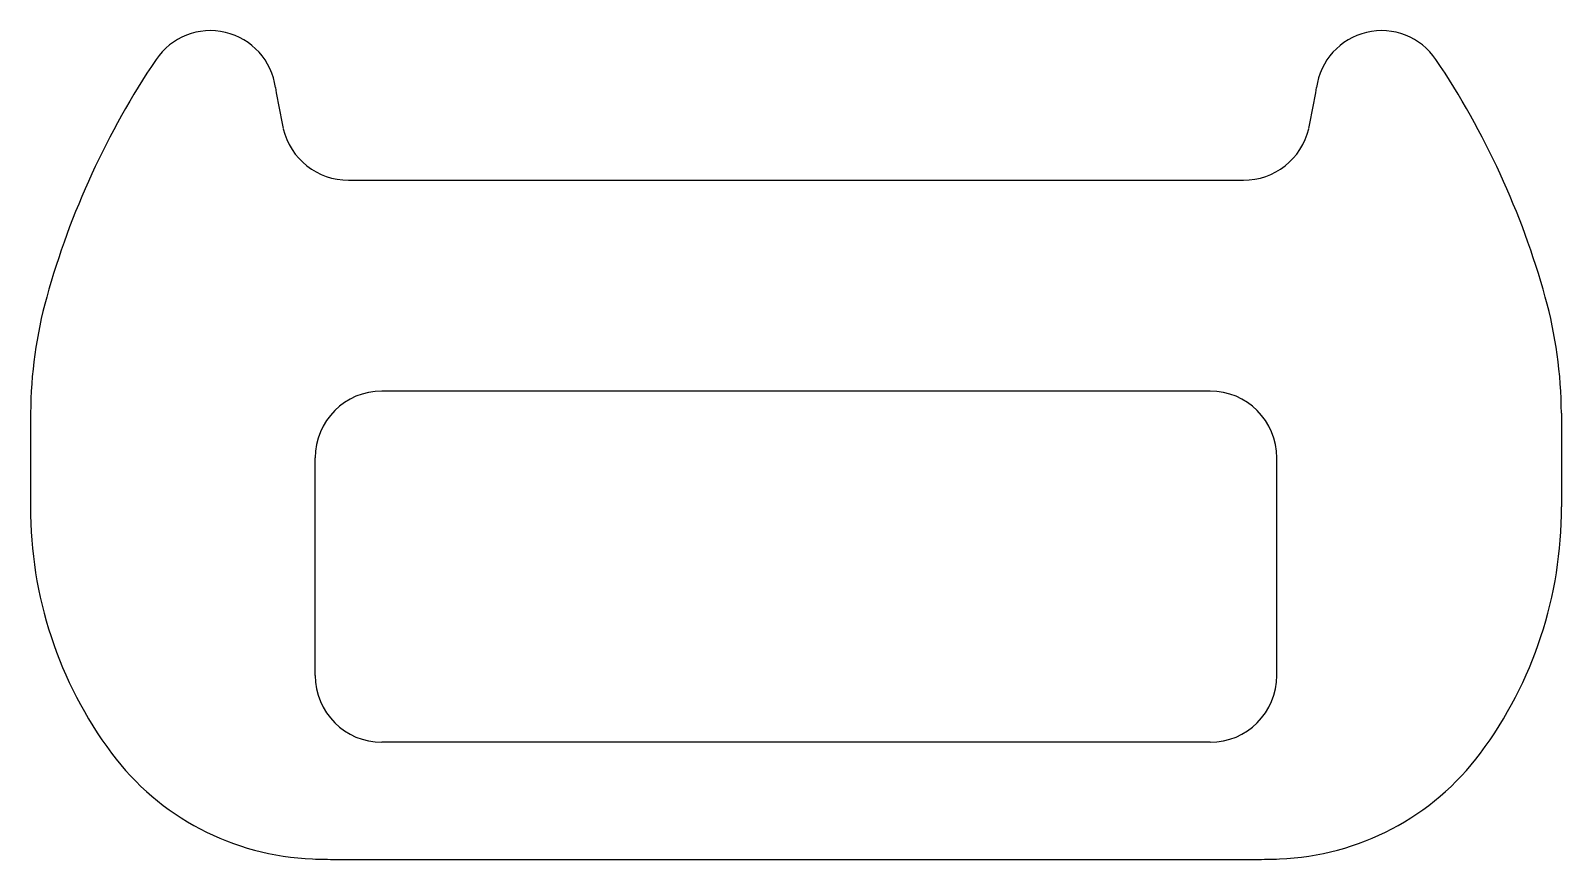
# Model space of a CAD drawing. Header units: millimetres. Extents: x -22.9 to 22.9, y 0 to 24.8.
import ezdxf

# ---------------------------------------------------------------- set-up
doc = ezdxf.new("R2010")
doc.units = ezdxf.units.MM

msp = doc.modelspace()

# ---------------------------------------------------------------- linework, layer by layer
at = {"color": 7, "linetype": 'Continuous', "lineweight": 25}
for p, q in [((-13.378, 20.3), (13.378, 20.3)), ((12.375, 14), (-12.375, 14)), ((-22.878, 13.341), (-22.878, 10.536)), ((22.878, 13.341), (22.878, 10.536)), ((-14.375, 5.5), (-14.375, 12)), ((14.375, 5.5), (14.375, 12)), ((12.375, 3.5), (-12.375, 3.5)), ((-13.738, 0), (13.738, 0))]:
    msp.add_line(p, q, dxfattribs=at)
for centre, radius, start, end in [((-17.503, 22.812), 1.96, 7.508, 146.0797), ((17.503, 22.812), 1.96, 33.9203, 172.492), ((1.144, 10.273), 24.431, 146.0797, 164.4908), ((-1.144, 10.273), 24.431, 15.5092, 33.9203), ((11.871, 27.67), 27.814, 189.5221, 192.0959), ((-11.871, 27.67), 27.814, 347.9041, 350.4779), ((-13.378, 22.301), 2.001, 193.2844, 270), ((13.378, 22.301), 2.001, 270, 346.7156), ((-9.685, 13.278), 13.193, 164.4908, 179.7272), ((9.685, 13.278), 13.193, 0.2728, 15.5092), ((-12.375, 12), 2, 90, 180), ((12.375, 12), 2, 0, 90), ((-10.66, 10.473), 12.218, 179.7052, 216.6858), ((10.66, 10.473), 12.218, 323.3142, 0.2948), ((-12.375, 5.5), 2, 180, 270), ((12.375, 5.5), 2, 270, 0), ((-14.151, 7.872), 7.864, 216.6858, 267.8388), ((14.151, 7.872), 7.864, 272.1612, 323.3142), ((-13.738, 18.808), 18.808, 267.8388, 270), ((13.738, 18.808), 18.808, 270, 272.1612)]:
    msp.add_arc(centre, radius, start, end, dxfattribs=at)

doc.saveas('drawing.dxf')
